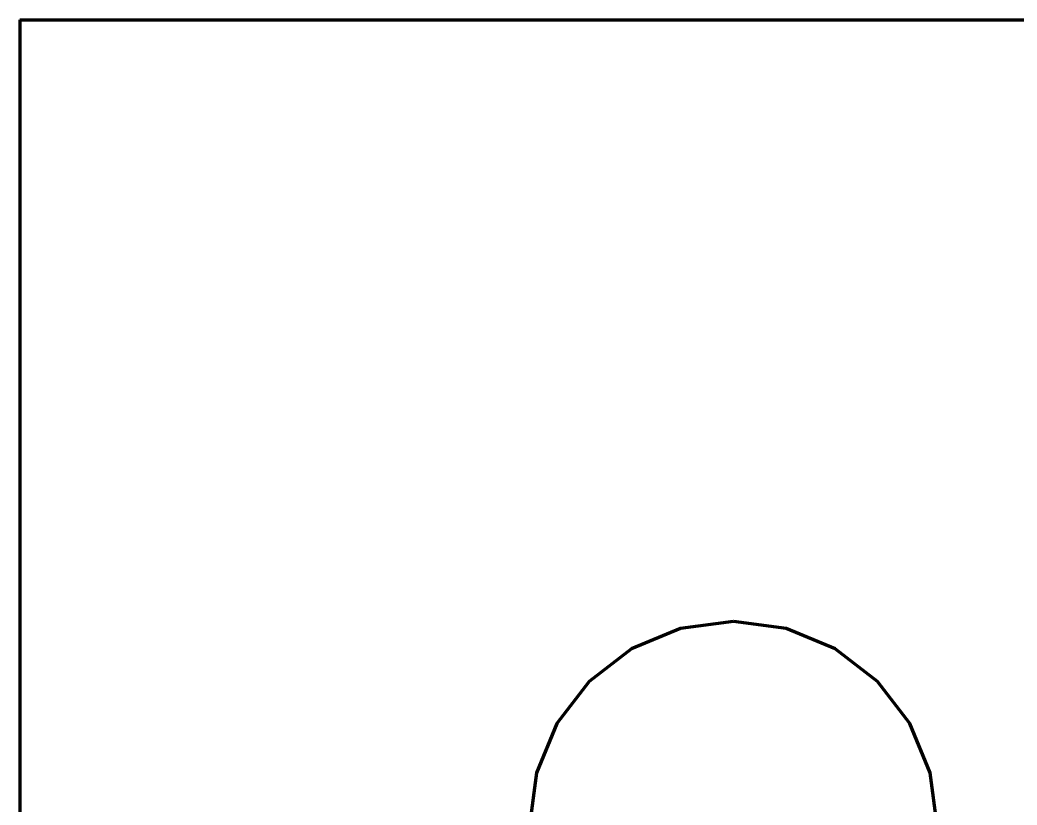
# Model space of a CAD drawing. Header units: millimetres. Extents: x 0 to 2382, y 0 to 420.
# Drawn here: x 132 to 132.978, y 120.5 to 121.27 of the extents above; entities that cross this region are included whole.
import ezdxf

# ---------------------------------------------------------------- set-up
doc = ezdxf.new("R2010")
doc.units = ezdxf.units.MM
doc.linetypes.add('IRAM-E-TRAZOS', pattern=[5, 4, -1])
doc.layers.add('01-VISIBLE', color=7, linetype='CONTINUOUS', lineweight=70)
doc.layers.add('02-OCULTA', color=4, linetype='IRAM-E-TRAZOS', lineweight=35)

msp = doc.modelspace()

# ---------------------------------------------------------------- linework, layer by layer
at = {"layer": '01-VISIBLE'}
msp.add_line((132, 121.27), (133, 121.27), dxfattribs=at)
for points in [[(132, 121.27), (132, 121.2192), (132, 121.1684), (132, 121.1176), (132, 121.0668), (132, 121.016), (132, 120.9652), (132, 120.9144), (132, 120.8636), (132, 120.8128), (132, 120.762), (132, 120.7112), (132, 120.6604), (132, 120.6096), (132, 120.5588), (132, 120.508), (132, 120.4572)], [(132.7, 120.68), (132.64824, 120.67318), (132.6, 120.6532), (132.55857, 120.62143), (132.5268, 120.58), (132.50682, 120.53176), (132.5, 120.48)], [(132.9, 120.48), (132.89319, 120.53176), (132.87321, 120.58), (132.84142, 120.62142), (132.8, 120.65321), (132.75176, 120.67318), (132.7, 120.68)]]:
    msp.add_lwpolyline(points, dxfattribs=at)
at = {"layer": '02-OCULTA'}
msp.add_lwpolyline([(132, 120.4572), (132, 120.508), (132, 120.5588), (132, 120.6096), (132, 120.6604), (132, 120.7112), (132, 120.762), (132, 120.8128), (132, 120.8636), (132, 120.9144), (132, 120.9652), (132, 121.016), (132, 121.0668), (132, 121.1176), (132, 121.1684), (132, 121.2192), (132, 121.27)], dxfattribs=at)

doc.saveas('drawing.dxf')
